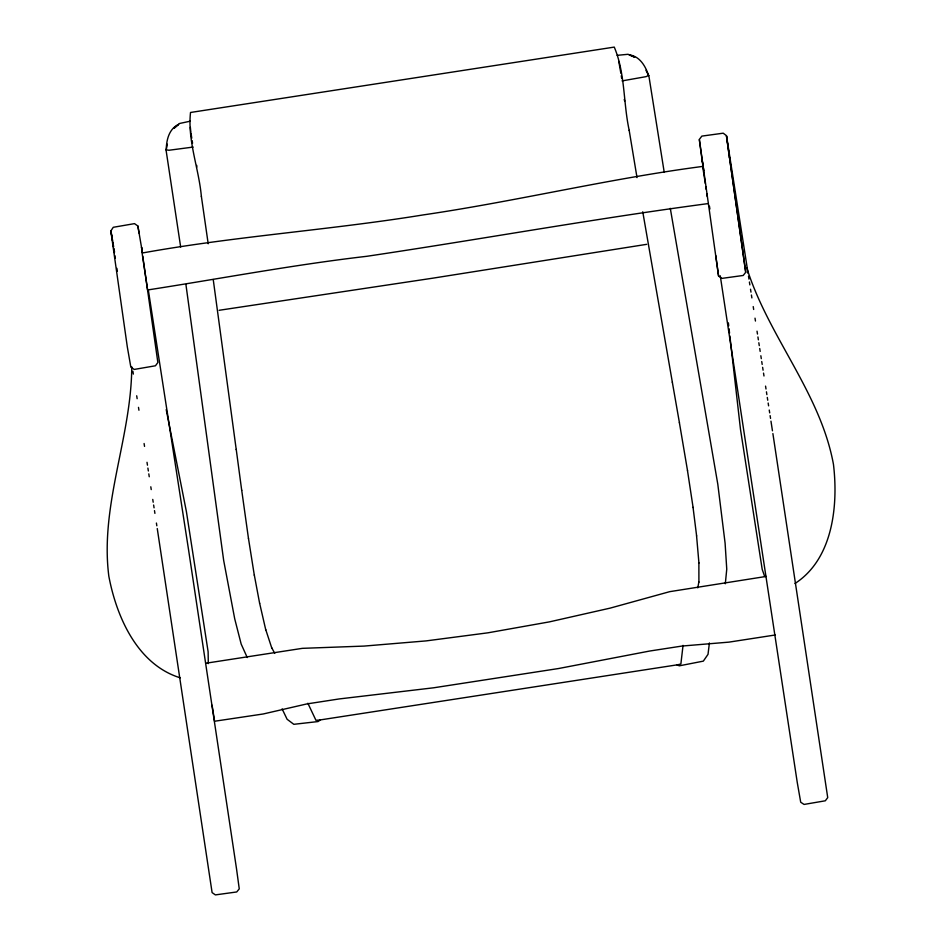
<?xml version="1.0" encoding="UTF-8"?>
<svg xmlns="http://www.w3.org/2000/svg" width="942" height="942" viewBox="0 0 942 942"><rect width="100%" height="100%" fill="white"/><g stroke="black" fill="none" stroke-linecap="round" stroke-linejoin="round"><path stroke-width="1.41" d="M698.905 582.191L698.882 562.833M208.3 663.615L208.123 651.77L186.422 511.742L166.216 409.605M131.762 366.791C131.409 437.382 99.746 505.465 108.836 576.233C116.537 617.045 137.532 664.652 180.263 677.828M193.157 147.07L168.971 150.249L166.228 149.849C166.428 140.052 168.877 129.054 178.544 124.368L174.129 128.194L179.557 123.484L190.26 121.188M748.066 273.333L726.506 135.695L723.209 133.187L701.849 136.107L699.353 139.404L718.569 276.018L721.843 278.396L743.203 275.464L745.723 272.285L729.414 157.09M683.044 645.376L680.878 663.969L677.969 664.722L319.15 720.088L315.935 720.277L307.881 703.262M709.408 642.939L708.019 654.337L703.333 661.131L679.382 665.817L677.133 665.005M725.316 583.769L726.753 569.168L725.093 543.134L717.804 484.235L670.292 208.323M697.787 587.855L698.858 581.979M166.228 149.849L167.311 144.138M190.366 127.394L190.779 131.762M320.115 720.088L318.055 721.56L293.822 724.316L287.11 719.276L282.105 708.867M794.966 583.498C832.928 559.006 838.356 505.618 833.47 464.441C820.435 392.826 768.236 336.494 746.723 267.658M617.14 55.331L628.043 54.295L634.649 57.156L629.256 54.836C639.948 56.343 645.435 66.152 648.602 75.431L646.082 76.643L622.05 80.906M646.695 244.331L432.979 278.149L219.097 310.295M766.293 576.422L669.738 591.658L610.122 608.132L549.422 621.873L487.98 632.812L426.114 640.901L364.13 646.082L302.37 648.343L205.756 663.25M708.219 203.578C594.002 218.721 480.632 239.35 366.662 256.318C293.209 264.82 220.616 278.644 147.611 289.971L142.089 253.045C235.217 236.218 329.747 230.084 423.123 214.929C516.758 201.223 608.791 178.65 702.661 166.428L705.346 183.69M775.219 634.99L728.978 642.126L682.032 646.047L649.662 651.04L558.559 668.526L433.673 687.79L339.202 698.94L306.833 703.933L263.23 713.977L214.588 721.242L212.08 705.24M142.124 251.785L141.547 247.299L142.466 252.892L137.885 226.021L134.506 223.631L113.264 227.293L110.838 230.967L127.3 346.797L130.844 367.156L134.211 369.429L155.454 365.779L157.867 362.517L142.748 256.153M271.779 647.861L274.734 653.348M247.24 657.528L241.176 644.081L234.711 618.788L223.678 560.466L185.927 284.519M645.965 70.285L648.602 75.431M618.764 61.301L620.86 73.24M764.692 576.516L762.196 569.357L740.483 429.34L729.862 335.988M265.75 629.656L271.791 648.084M624.24 99.44L624.687 101.065M259.615 603.151L265.762 629.88M254.305 575.009L259.639 603.375M642.75 211.785L672.376 382.358M672.317 382.134L679.441 422.828M113.558 246.274L110.873 230.672L112.475 240.422M113.994 249.029L114.535 251.95M679.382 422.605L687.542 470.776M664.24 172.398L648.826 75.56M629.174 130.302L637.016 177.602M137.885 226.021L139.063 233.11M702.249 160.799L703.179 166.393M703.403 167.829L703.874 170.726M248.452 538.294L254.316 575.232M112.899 243.118L113.546 247.169M166.051 150.037L180.664 247.004M113.758 248.511L114.429 252.727M114.877 255.541L115.313 258.355M116.89 268.329L117.338 271.237M748.513 276.23L748.961 279.115M749.408 282.011L749.856 284.896M750.527 289.241L750.974 292.126M751.422 295.023L751.881 297.919M753.223 306.586L753.671 309.482M755.013 318.16L755.46 321.045M757.027 331.172L757.474 334.057M757.933 336.953L758.381 339.85M758.828 342.735L759.276 345.632M759.723 348.516L760.17 351.413M760.842 355.746L761.289 358.643M761.737 361.54L762.184 364.424M762.631 367.321L763.079 370.206M763.526 373.103L763.986 375.999M765.552 386.114L765.999 389.011M709.444 206.121L709.891 209.018M720.265 275.794L797.25 782.425L800.712 802.231L804.068 804.433L825.31 800.794L827.724 797.615L772.887 433.579M621.261 75.796L621.661 78.351M201.376 196.525C198.915 168.5 187.411 140.864 190.52 112.475L614.266 47.1C625.347 73.382 623.192 103.031 629.232 130.514M190.99 133.069L191.768 138.144M192.168 140.688L192.557 143.243M148.283 289.736L188.565 549.834L236.536 868.924L239.256 888.859L236.725 891.956L215.377 894.9L212.103 892.592L157.255 528.556M132.893 371.207L133.34 374.092M136.696 395.781L137.143 398.678M138.486 407.356L138.945 410.241M144.091 443.505L144.538 446.39M147.011 462.298L147.458 465.183M147.906 468.08L148.353 470.976M148.801 473.861L149.248 476.758M766.435 391.813L766.87 394.616M767.294 397.43L767.73 400.232M768.166 403.035L768.601 405.837M769.249 410.053L769.685 412.855M770.12 415.634L770.544 418.401M770.968 421.156L772.452 430.812M150.802 486.79L151.238 489.593M152.757 499.413L153.193 502.227M153.628 505.03L154.064 507.832M154.488 510.623L154.912 513.378M156.407 523.034L156.831 525.801M687.483 470.553L693.1 507.538M705.793 186.575L706.194 189.401M706.806 193.652L707.207 196.489M201.364 196.301L208.194 243.766M702.826 165.274L699.317 139.699M241.694 490.134L248.476 538.518M745.723 272.285L726.47 135.989L729.391 157.314M715.767 255.553L718.569 276.018M213.233 279.527L236.242 449.64M236.23 449.416L241.705 490.358M693.041 507.326L696.621 535.963M728.39 322.882L728.719 325.791M729.049 328.711L729.544 333.079M696.562 535.739L698.929 563.057M196.737 165.392L196.784 167.087"/></g></svg>
